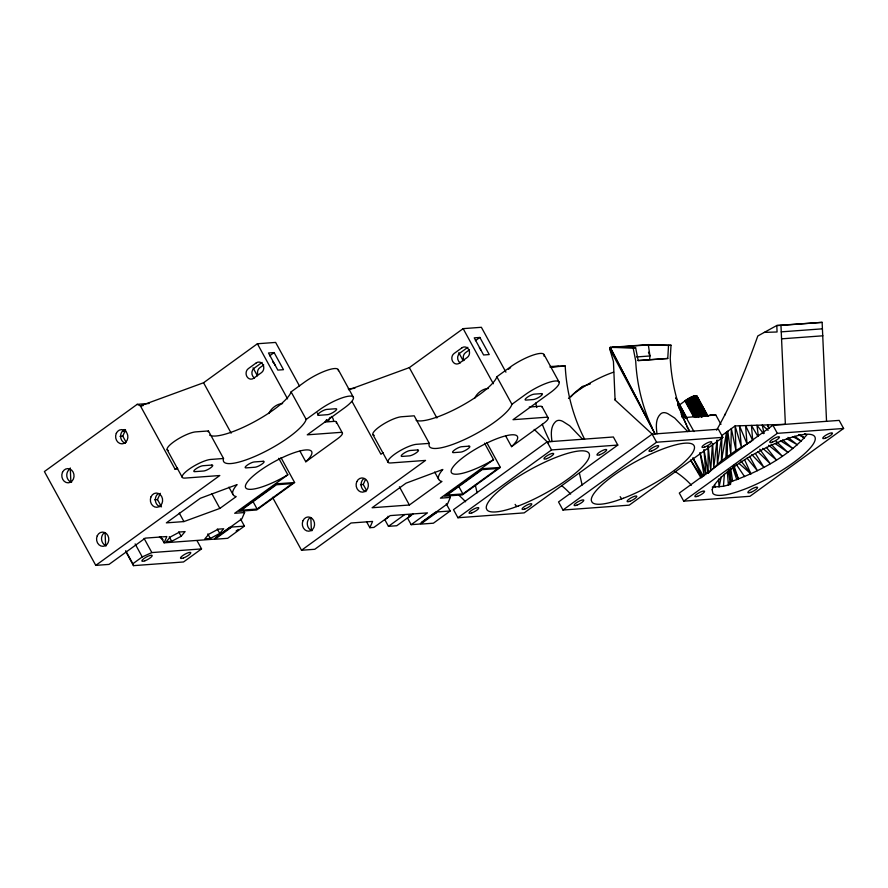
<?xml version="1.0" encoding="UTF-8"?>
<svg xmlns="http://www.w3.org/2000/svg" width="888" height="888" viewBox="0 0 888 888"><rect width="100%" height="100%" fill="white"/><g stroke="black" fill="none" stroke-linecap="round" stroke-linejoin="round"><path stroke-width="1.33" d="M826.539 421.312L822.133 322.355L780.963 325.374L785.369 424.342L735.109 425.929L721.877 435.52L721.456 460.772L708.113 473.326L704.04 449.905M725.951 457.364L726.617 432.09L721.456 460.772L735.963 450.482L751.581 441.214M612.665 347.219L635.642 347.83L638.183 360.65L667.754 358.475L668.531 345.421L671.017 345.232L670.24 358.286A157.831 135.52 85.8 0 0 686.646 425.33M712.387 444.944L710.678 470.418L708.236 446.808M712.265 487.112L723.443 486.291L724.386 474.303M649.672 359.052L649.949 355.966L648.34 344.877L615.451 347.297M717.016 440.27L713.785 467.332L712.631 443.578M721.877 435.52L717.393 464.113L717.182 440.248M721.267 476.567L719.069 487.046L718.525 479.032M268.831 413.564C270.94 408.447 277.045 403.64 282.606 403.585M474.581 398.446C476.69 393.329 482.795 388.511 488.367 388.467M652.591 434.487L615.084 400.055L615.506 398.734M615.084 400.055L613.442 361.538L609.734 348.806L610.189 347.397L648.04 344.622L671.017 345.232M243.301 510.145L244.611 512.543L241.88 518.836L213.797 539.183L164.102 542.834L166.833 536.541L145.299 538.128L109.024 564.402L95.771 565.379L44.4 471.55L137.185 404.34L149.117 403.463M410.689 514.618L411.144 515.44L407.536 518.048L411.166 524.675L427.461 512.876L390.198 515.606L373.915 527.417L369.852 527.716L372.583 521.423L351.049 522.999L314.774 549.284L301.52 550.249L272.538 497.324M449.039 494.993L450.36 497.424L447.63 503.718L419.547 524.064L411.166 524.675M126.085 442.202L122.766 436.13L125.563 429.87M161.483 506.87L157.498 499.578L160.295 493.317M330.192 417.249L328.516 421.012L325.752 421.212M366.578 490.531L363.248 484.46L365.49 479.442M716.605 430.147C733.555 400.333 746.275 368.231 757.808 335.975L776.789 325.508L822.133 322.355M724.775 415.184L725.563 413.586M696.814 397.336C695.526 391.553 680.175 404.906 678.51 405.55M181.141 536.252L185.093 531.612L179.62 532.012L170.207 537.062L166.245 541.702L171.717 541.303L181.141 536.252L178.721 531.834M219.736 533.422L223.687 528.771L218.226 529.17L208.802 534.221L204.851 538.861L210.312 538.461L219.736 533.422L217.316 529.004M299.978 451.171L305.783 461.771L306.56 461.05A37.64 9.047 -28.7 0 0 288.689 454.789A37.64 9.047 -28.7 0 0 245.388 486.147A37.64 9.047 -28.7 0 0 286.558 475.546L287.812 474.791L278.777 458.297M505.727 436.041L511.532 446.642L512.309 445.92A37.64 9.047 -28.7 0 0 494.438 439.66A37.64 9.047 -28.7 0 0 451.137 471.029A37.64 9.047 -28.7 0 0 492.307 460.417L493.562 459.662L484.526 443.168M236.13 531.002L238.273 529.437M137.185 404.34L140.404 405.86L203.563 382.75L257.398 343.756L275.624 342.424L299.522 386.069M269.686 355.788L274.115 352.58L283.483 369.686L277.844 370.096L268.487 352.991L274.115 352.58M262.082 362.448L254.09 368.231A5.672 4.873 85.8 0 0 254.512 378.044M263.714 364.924L259.718 367.821A5.672 4.873 85.8 0 0 257.731 374.27M143.057 405.672L140.404 405.86L175.18 469.375L177.367 467.787M211.322 435.775A47.009 11.289 -28.7 0 0 255.555 421.112A47.009 11.289 -28.7 0 0 291.098 391.874L304.184 382.395A24.309 5.839 -28.7 0 1 327.173 370.263A24.309 5.839 -28.7 0 1 338.372 370.773M95.771 565.379L219.802 475.524L185.015 478.088A17.827 4.285 -28.7 0 1 188.778 469.43A17.827 4.285 -28.7 0 1 210.767 459.44L223.532 458.497A47.009 11.289 -28.7 0 0 260.217 454.001A47.009 11.289 -28.7 0 0 306.182 419.436L319.269 409.956A24.309 5.839 -28.7 0 1 349.328 396.126A24.309 5.839 -28.7 0 1 344.699 407.703L307.259 434.831L340.382 432.389A12.965 3.119 -28.7 0 1 337.651 438.683L305.783 461.771M201.543 548.917L183.527 561.971L133.511 565.645L132.834 563.758L142.258 556.931L151.848 552.569L201.543 548.917L197.014 540.637M348.729 389.799L409.324 367.621L463.148 328.638L481.374 327.295L505.927 372.161M219.869 508.424L236.23 496.581A51.637 12.41 -28.7 0 1 237.096 484.593L200.288 498.29L166.356 522.866L183.927 521.578L219.869 508.424L211.899 493.85M287.812 474.791L234.676 513.275L244.611 512.543M475.435 340.67L479.864 337.451L489.233 354.567L483.605 354.978L474.236 337.862L479.864 337.451M467.832 347.319L459.84 353.113A5.672 4.873 85.8 0 0 460.262 362.926M469.463 349.805L465.479 352.691A5.672 4.873 85.8 0 0 464.024 360.495M257.109 509.035L292.219 483.605L276.412 484.77L241.303 510.2L257.109 509.035L252.603 500.799M294.616 482.517L256.699 509.978L238.905 511.288L276.823 483.827L294.616 482.517L281.008 457.653M244.433 526.118L227.639 538.317L214.885 539.26L231.735 527.05L244.433 526.118L240.515 518.958M383.117 452.669L380.93 454.256L352.059 401.52M416.15 420.368A47.009 11.289 -28.7 0 0 460.006 406.693A47.009 11.289 -28.7 0 0 496.847 376.756L509.934 367.277A24.309 5.839 -28.7 0 1 533.522 354.945A24.309 5.839 -28.7 0 1 544 356.121M508.413 369.253L510.633 367.643M301.52 550.249L425.563 460.406L390.764 462.959A17.827 4.285 -28.7 0 1 394.527 454.301A17.827 4.285 -28.7 0 1 416.516 444.311L429.281 443.378A47.009 11.289 -28.7 0 0 465.967 438.872A47.009 11.289 -28.7 0 0 511.932 404.306L525.019 394.827A24.309 5.839 -28.7 0 1 555.078 381.008A24.309 5.839 -28.7 0 1 550.449 392.574L513.009 419.702L546.131 417.26A12.965 3.119 -28.7 0 1 543.401 423.565L511.532 446.642M409.379 505.006L441.98 481.451A51.637 12.41 -28.7 0 1 442.846 469.463L406.038 483.172L372.105 507.747L409.379 505.006L399.411 486.791M387.989 516.283L388.445 517.116L384.848 519.724L388.467 526.34L404.762 514.541M579.453 388.889L582.961 386.347L590.42 383.838M413.053 513.93L396.758 525.729L388.467 526.34M493.562 459.662L440.426 498.157L450.36 497.424M462.859 493.917L497.968 468.487L482.162 469.641L447.053 495.071L462.859 493.917L458.352 485.669M500.366 467.399L462.448 494.86L444.655 496.17L482.573 468.698L500.366 467.399L486.757 442.535M450.194 510.989L433.388 523.199L420.635 524.131L437.484 511.921L450.194 510.989L446.264 503.829M547.119 441.858L453.502 509.668L457.931 517.748L524.186 512.876L617.804 445.066L613.375 436.985L547.119 441.858L551.537 449.939L617.804 445.066M457.931 517.748L551.537 449.939M652.147 434.132L558.53 501.942L562.959 510.034L629.215 505.161L722.832 437.351L718.403 429.259L652.147 434.132L656.565 442.224L722.832 437.351M562.959 510.034L656.565 442.224M772.915 425.252L679.298 493.073L683.727 501.154L749.983 496.281L843.6 428.471L839.171 420.39L772.915 425.252L777.333 433.344L843.6 428.471M683.727 501.154L777.333 433.344M582.961 386.347L578.055 389.943A29.027 6.971 -28.7 0 0 571.084 396.77M723.443 486.291L730.447 484.437L730.935 481.718C758.874 471.539 787.001 457.42 806.915 434.809L804.473 433.622M175.18 469.375L177.689 468.453M781.24 331.857L822.41 328.826M609.734 348.806L655.1 433.999L610.189 347.397L635.642 347.83M781.718 338.828L822.887 335.797M636.496 356.954L649.949 355.966L648.484 352.236M550.493 366.922L558.552 366.322M638.039 360.484L667.754 358.475M550.016 367.133L565.212 366.011A157.831 135.52 85.8 0 0 584.615 439.183M348.24 388.822L354.867 388.334M318.603 415.329L327.572 414.674A5.672 1.365 -28.7 0 0 334.565 411.499A5.672 1.365 -28.7 0 0 335.753 408.735L326.795 409.401A5.672 1.365 -28.7 0 0 319.802 412.576A5.672 1.365 -28.7 0 0 318.603 415.329L317.294 412.942M123.254 431.302L125.963 431.102M120.002 436.341L122.766 436.13M324.853 422.055L334.343 421.356A12.965 3.119 -28.7 0 1 336.286 422.999M529.248 407.026L540.093 406.227A12.965 3.119 -28.7 0 1 542.191 407.337M223.532 458.497L208.447 430.946L195.682 431.879A17.827 4.285 -28.7 0 0 174.947 441.003A17.827 4.285 -28.7 0 0 168.454 450.494M720.978 424.342L715.784 414.985L685.525 417.493L682.028 417.138M154.734 499.789L157.498 499.578M360.484 484.659L363.248 484.46M516.661 506.582L515.129 504.384M621.689 498.856L620.157 496.658M408.602 515.628L411.144 515.44M780.963 325.374L776.789 325.508L777.067 331.99L764.302 332.389M550.405 366.478L565.212 366.011M645.554 344.799L668.531 345.421M715.784 414.985L710.678 414.829L707.703 416.05L696.714 395.904M798.512 434.665L804.45 437.906L800.066 434.887M793.073 436.763L801.265 441.247L794.682 436.274M786.835 438.783L797.391 444.81L787.922 437.407M780.352 440.692L792.895 448.529L782.617 439.915M775.346 443.656L787.845 452.336L776.201 441.425M768.62 445.243L782.328 456.177L771.084 444.189M762.748 448.362L776.434 459.984L766.411 447.363M738.949 463.403L750.926 473.815L744.688 459.917M768.12 430.314L762.226 425.075L764.08 433.488M534.188 429.392L548.518 443.123M757.786 451.637L770.24 463.714L759.74 449.228M751.792 454.578L763.869 467.299L755.466 453.579M687.734 431.601L674.725 418.048L667.787 413.653A19.769 9.668 65.7 0 0 660.372 414.197C655.3 419.18 656.154 427.361 657.02 433.855M582.706 439.327L569.696 425.774L562.759 421.367A19.769 9.668 65.7 0 0 555.344 421.911C550.271 426.906 551.126 435.087 551.992 441.58M747.041 458.164L757.386 470.684L749.583 456.321M763.525 433.644L756.942 425.241L758.363 436.175M740.947 460.95L750.926 473.815M736.252 464.313L744.577 476.634M690.531 459.917L701.664 477.178M757.897 436.441L751.437 425.419L752.735 440.581L745.587 425.596L746.997 443.767L739.471 425.796L741.38 447.086L735.109 425.929L735.963 450.482L731.335 428.66L730.802 453.912L727.794 431.224L726.706 456.821L726.617 432.09M691.053 460.928L701.032 477.966M686.912 426.706L689.643 431.457L681.307 414.152M693.04 458.042L703.329 476.057M693.994 431.579L683.383 412.62M769.341 428.249L767.51 424.908L768.797 428.482M696.991 396.048L707.98 416.161M696.525 395.859L707.625 416.239M696.314 395.826L707.125 415.584M696.07 395.826L706.881 415.573M695.792 395.837L706.604 415.584M695.493 395.859L706.315 415.617M695.171 395.915L705.982 415.662M694.827 395.981L705.638 415.739M694.46 396.07L705.272 415.817M694.072 396.17L704.883 415.928M693.661 396.292L704.473 416.05M693.228 396.437L704.051 416.195M692.784 396.592L703.607 416.35M692.329 396.77L703.152 416.516M691.863 396.958L702.042 415.551M691.397 397.158L702.208 416.905M690.908 397.369L701.72 417.127M690.42 397.602L701.231 417.349M689.932 397.835L700.11 416.428M689.432 398.09L699.611 416.683M688.944 398.346L699.122 416.938M688.455 398.623L698.634 417.205M687.967 398.89L698.146 417.482M687.49 399.178L697.036 416.605M687.023 399.456L696.569 416.894M686.579 399.744L696.114 417.182M686.135 400.044L695.67 417.471M685.703 400.333L694.616 416.594M685.303 400.621L694.205 416.894M684.914 400.91L693.506 416.605M729.237 482.24L730.447 484.437L728.293 469.963M675.935 397.835L686.768 417.882M675.923 398.29L686.957 418.381M677.122 400.799L686.557 418.304M678.932 404.484L682.106 410.3M678.044 403.185L686.313 418.292M677.766 403.196L686.035 418.304M678.11 404.395L685.747 418.337M677.788 404.44L684.781 417.227M678.077 405.672L684.437 417.293M678.976 408.08L684.071 417.382M680.497 411.677L683.671 417.482M681.362 414.119L683.272 417.604M681.573 415.429L682.839 417.749M543.978 354.479L559.063 382.029M542.157 406.893L548.196 417.926M496.847 376.756L511.932 404.306M463.148 328.638L493.328 383.76M458.796 352.714L463.17 360.695M409.324 367.621L436.907 418.015M429.281 443.378L414.197 415.817L401.432 416.761A17.827 4.285 -28.7 0 0 380.697 425.874A17.827 4.285 -28.7 0 0 374.203 435.364M434.676 472.028L438.661 479.309M436.086 512.942L435.631 512.11L421.589 522.288L422.044 523.11M338.228 369.608L353.313 397.158M372.882 434.576L387.967 462.126M336.397 422.022L342.446 433.055M366.522 521.644L369.852 527.716M291.098 391.874L306.182 419.436M257.398 343.756L287.579 398.89M253.047 367.832L257.42 375.824M203.563 382.75L231.158 433.144M228.926 487.146L232.911 494.438M230.336 528.071L229.881 527.239L215.84 537.407L216.295 538.239M167.133 449.705L182.218 477.256M207.825 533.921L210.312 538.461M179.276 513.075L183.927 521.578M169.231 536.763L171.717 541.303M160.806 536.829L164.102 542.834M144.078 538.383L151.848 552.569M135.131 543.922L142.258 556.931M125.719 550.749L132.834 563.758M125.741 551.459L133.511 565.645M610.189 347.397L652.103 427.872A157.831 135.52 85.8 0 1 635.697 360.828L633.155 348.018M692.929 458.03L702.164 477.067M733.155 466.622L738.439 479.109L733.865 465.279M732.866 468.154L736.818 479.698M714.518 484.693L715.317 487.323M700.11 452.813L705.771 474.725M582.128 485.059L579.453 473.337M477.1 492.785L475.302 485.026M728.748 469.919L730.935 481.718L729.98 469.83M700.022 452.869L704.206 475.768M730.769 468.908L732.611 481.196M703.929 449.972L705.882 473.271M727.328 471.695L728.382 485.07M310.833 517.615L311.388 530.569M105.084 532.745L105.639 545.687M70.274 467.954L70.874 482.195M708.091 446.819L708.113 473.326M210.401 435.486A47.009 11.289 -28.7 0 1 209.635 435.109M208.236 431.857A47.009 11.289 -28.7 0 1 208.447 430.946M160.162 506.737A7.126 6.127 85.8 0 1 155.433 500.921A7.126 6.127 85.8 0 1 158.131 493.728M272.583 361.882A5.672 4.873 85.8 0 1 274.991 365.246M71.606 482.273A7.126 6.127 85.8 0 1 66.866 476.468A7.126 6.127 85.8 0 1 69.564 469.275M106.36 545.776A7.126 6.127 85.8 0 1 101.621 539.96A7.126 6.127 85.8 0 1 104.329 532.767M125.43 443.279A7.126 6.127 85.8 0 1 120.602 436.552A7.126 6.127 85.8 0 1 124.842 429.526M162.992 539.504A19.925 9.013 54.1 0 1 159.407 536.963M674.525 471.195A89.089 76.501 85.8 0 1 691.397 485.192M331.613 416.416A7.126 6.127 85.8 0 1 333.622 421.4M479.376 347.619A5.672 4.873 85.8 0 1 480.741 350.127M326.351 421.423A7.126 6.127 85.8 0 1 326.484 419.569M365.923 491.608A7.126 6.127 85.8 0 1 361.183 485.803A7.126 6.127 85.8 0 1 363.88 478.61M312.11 530.647A7.126 6.127 85.8 0 1 307.381 524.841A7.126 6.127 85.8 0 1 310.079 517.649M561.738 485.725A89.089 76.501 85.8 0 1 570.629 494.072M568.498 398.446A38.362 9.213 -28.7 0 1 613.641 372.172M459.229 495.571A89.089 76.501 85.8 0 1 465.601 501.798M550.072 441.725A157.831 135.52 85.8 0 1 542.268 424.198M536.84 407.536A157.831 135.52 85.8 0 1 535.686 403.052M712.198 489.721L712.853 493.351A58.342 14.019 -28.7 0 0 738.239 491.486L744.066 489.399A58.342 14.019 -28.7 0 0 813.197 444.144A58.342 14.019 -28.7 0 0 772.893 444.544A58.342 14.019 -28.7 0 0 712.198 489.721M256.277 362.881L248.296 368.664A5.672 4.873 85.8 0 0 246.842 376.457A5.672 4.873 85.8 0 0 253.579 378.321L261.572 372.538A5.672 4.873 85.8 0 0 263.014 364.735A5.672 4.873 85.8 0 0 256.277 362.881M462.026 347.752L454.046 353.535A5.672 4.873 85.8 0 0 452.591 361.327A5.672 4.873 85.8 0 0 459.329 363.192L467.321 357.409A5.672 4.873 85.8 0 0 468.764 349.617A5.672 4.873 85.8 0 0 462.026 347.752M518.27 506.005L512.443 508.091A58.342 14.019 -28.7 0 1 487.057 509.956L486.324 508.347A58.342 14.019 -28.7 0 1 542.823 463.125A58.342 14.019 -28.7 0 1 587.967 459.806A58.342 14.019 -28.7 0 1 518.27 506.005M623.298 498.279L617.471 500.366A58.342 14.019 -28.7 0 1 592.085 502.231L591.353 500.632A58.342 14.019 -28.7 0 1 647.851 455.411A58.342 14.019 -28.7 0 1 692.995 452.092A58.342 14.019 -28.7 0 1 623.298 498.279M541.514 393.617L534.199 394.15A5.672 1.365 -28.7 0 0 527.206 397.336A5.672 1.365 -28.7 0 0 526.007 400.088L533.322 399.545A5.672 1.365 -28.7 0 0 540.315 396.37A5.672 1.365 -28.7 0 0 541.514 393.617M211.855 465.068L202.886 465.734A5.672 1.365 -28.7 0 0 195.893 468.908A5.672 1.365 -28.7 0 0 194.694 471.661L203.663 471.006A5.672 1.365 -28.7 0 0 210.656 467.821A5.672 1.365 -28.7 0 0 211.855 465.068M263.203 461.294L254.246 461.949A5.672 1.365 -28.7 0 0 247.241 465.134A5.672 1.365 -28.7 0 0 246.054 467.887L255.011 467.232A5.672 1.365 -28.7 0 0 262.016 464.047A5.672 1.365 -28.7 0 0 263.203 461.294M417.604 449.939L410.289 450.482A5.672 1.365 -28.7 0 0 403.296 453.657A5.672 1.365 -28.7 0 0 402.098 456.41L409.412 455.877A5.672 1.365 -28.7 0 0 416.405 452.702A5.672 1.365 -28.7 0 0 417.604 449.939M468.953 446.165L461.649 446.708A5.672 1.365 -28.7 0 0 454.656 449.883A5.672 1.365 -28.7 0 0 453.457 452.636L460.772 452.103A5.672 1.365 -28.7 0 0 467.765 448.917A5.672 1.365 -28.7 0 0 468.953 446.165M151.038 496.781A7.126 6.127 85.8 0 0 156.788 507.292A7.126 6.127 85.8 0 0 161.638 496.436A7.126 6.127 85.8 0 0 151.038 496.781M97.236 535.808A7.126 6.127 85.8 0 0 102.986 546.331A7.126 6.127 85.8 0 0 107.837 535.475A7.126 6.127 85.8 0 0 97.236 535.808M116.295 433.322A7.126 6.127 85.8 0 0 122.056 443.845A7.126 6.127 85.8 0 0 126.895 432.989A7.126 6.127 85.8 0 0 116.295 433.322M62.471 472.316A7.126 6.127 85.8 0 0 68.221 482.828A7.126 6.127 85.8 0 0 73.071 471.983A7.126 6.127 85.8 0 0 62.471 472.316M183.483 557.953A5.839 1.399 -28.7 0 0 190.776 552.669A5.839 1.399 -28.7 0 0 182.651 555.644A5.839 1.399 -28.7 0 0 183.483 557.953M144.877 560.794A5.839 1.399 -28.7 0 0 152.181 555.511A5.839 1.399 -28.7 0 0 144.056 558.474A5.839 1.399 -28.7 0 0 144.877 560.794M750.682 492.385A5.506 1.321 -28.7 0 0 757.575 487.39A5.506 1.321 -28.7 0 0 749.905 490.198A5.506 1.321 -28.7 0 0 750.682 492.385M772.56 442.024A5.506 1.321 -28.7 0 0 779.453 437.04A5.506 1.321 -28.7 0 0 771.783 439.838A5.506 1.321 -28.7 0 0 772.56 442.024M697.668 496.281A5.506 1.321 -28.7 0 0 704.561 491.286A5.506 1.321 -28.7 0 0 696.891 494.094A5.506 1.321 -28.7 0 0 697.668 496.281M825.574 438.128A5.506 1.321 -28.7 0 0 832.467 433.144A5.506 1.321 -28.7 0 0 824.797 435.941A5.506 1.321 -28.7 0 0 825.574 438.128M302.986 520.69A7.126 6.127 85.8 0 0 308.735 531.202A7.126 6.127 85.8 0 0 313.586 520.346A7.126 6.127 85.8 0 0 302.986 520.69M356.787 481.651A7.126 6.127 85.8 0 0 362.537 492.163A7.126 6.127 85.8 0 0 367.388 481.318A7.126 6.127 85.8 0 0 356.787 481.651M651.792 450.904A5.506 1.321 -28.7 0 0 658.685 445.909A5.506 1.321 -28.7 0 0 651.015 448.718A5.506 1.321 -28.7 0 0 651.792 450.904M629.914 501.254A5.506 1.321 -28.7 0 0 636.807 496.27A5.506 1.321 -28.7 0 0 629.137 499.067A5.506 1.321 -28.7 0 0 629.914 501.254M704.806 447.008A5.506 1.321 -28.7 0 0 711.699 442.013A5.506 1.321 -28.7 0 0 704.029 444.821A5.506 1.321 -28.7 0 0 704.806 447.008M576.9 505.15A5.506 1.321 -28.7 0 0 583.793 500.166A5.506 1.321 -28.7 0 0 576.123 502.974A5.506 1.321 -28.7 0 0 576.9 505.15M546.764 458.63A5.506 1.321 -28.7 0 0 553.657 453.635A5.506 1.321 -28.7 0 0 545.987 456.443A5.506 1.321 -28.7 0 0 546.764 458.63M471.872 512.876A5.506 1.321 -28.7 0 0 478.765 507.881A5.506 1.321 -28.7 0 0 471.095 510.689A5.506 1.321 -28.7 0 0 471.872 512.876M524.886 508.979A5.506 1.321 -28.7 0 0 531.779 503.984A5.506 1.321 -28.7 0 0 524.109 506.793A5.506 1.321 -28.7 0 0 524.886 508.979M599.777 454.734A5.506 1.321 -28.7 0 0 606.67 449.739A5.506 1.321 -28.7 0 0 599 452.547A5.506 1.321 -28.7 0 0 599.777 454.734"/></g></svg>
